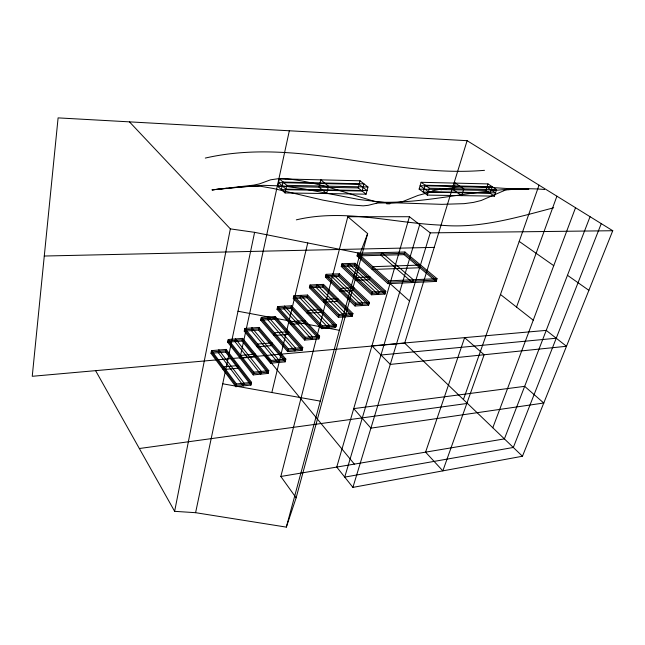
<?xml version="1.0" encoding="UTF-8"?>
<svg xmlns="http://www.w3.org/2000/svg" width="645" height="645" viewBox="0 0 645 645"><rect width="100%" height="100%" fill="white"/><g stroke="black" fill="none" stroke-linecap="round" stroke-linejoin="round"><path stroke-width="0.97" d="M296.128 497.819L280.825 476.478L347.8 216.736L367.658 233.603L296.128 497.819L286.324 527.118L195.596 512.686L174.634 511.332L230.354 228.878L129.443 121.857M210.996 353.307L211.536 350.622L226.177 349.405L251.558 382.356L250.937 385.089L235.844 386.702L210.996 353.307L225.621 352.065L250.937 385.089M225.621 352.065L226.177 349.405M227.677 342.181L228.241 339.496L242.681 338.383L268.763 370.682L268.118 373.423L253.243 374.922L227.677 342.181L242.101 341.052L268.118 373.423M195.596 512.686L254.606 232.337L360.112 253.388L367.658 233.603M242.101 341.052L242.681 338.383M244.245 331.143L244.826 328.442L259.064 327.434L285.84 359.088L285.171 361.845L270.513 363.224L244.245 331.143L258.468 330.111L285.171 361.845M240.021 357.798L289.331 130.774M277.761 186.365L279.398 178.842L360.055 180.802L367.981 186.986L366.078 194.169L285.058 192.928L277.761 186.365L358.201 187.929L366.078 194.169M235.844 386.702L236.449 383.944L211.536 350.622M285.058 192.928L286.743 185.341L279.398 178.842M258.468 330.111L259.064 327.434M260.693 320.17L261.298 317.469L275.342 316.558L302.795 347.582L302.102 350.348L287.662 351.614L260.693 320.17L274.722 319.243L302.102 350.348M253.243 374.922L253.872 372.149L228.241 339.496M274.722 319.243L275.342 316.558M277.028 309.278L277.656 306.569L291.508 305.762L319.63 336.158L318.912 338.931L304.682 340.084L277.028 309.278L290.863 308.455L318.912 338.931M270.513 363.224L271.166 360.45L244.826 328.442M290.863 308.455L291.508 305.762M293.257 298.466L293.91 295.741L307.56 295.039L336.343 324.822L335.602 327.596L321.581 328.644L293.257 298.466L306.899 297.732L335.602 327.596M271.843 392.507L307.754 242.939M287.662 351.614L288.339 348.824L261.298 317.469M306.899 297.732L307.56 295.039M309.366 287.718L310.043 284.993L323.508 284.389L352.944 313.559L352.178 316.34L338.359 317.276L309.366 287.718L322.822 287.089L352.178 316.34M304.682 340.084L305.383 337.295L277.656 306.569M322.822 287.089L323.508 284.389M325.37 277.052L326.064 274.319L339.343 273.803L369.416 302.376L368.634 305.166L355.016 305.996L325.37 277.052L338.633 276.512L368.634 305.166M321.581 328.644L322.307 325.838L293.91 295.741M358.201 187.929L360.055 180.802M338.633 276.512L339.343 273.803M341.261 266.45L341.979 263.716L355.072 263.297L385.783 291.274L384.968 294.072L371.552 294.797L341.261 266.45L354.347 266.014L384.968 294.072M338.359 317.276L339.109 314.47L310.043 284.993M354.347 266.014L355.072 263.297M357.048 255.928L357.79 253.187L404.923 252.01L437.036 278.688L436.173 281.43L387.976 283.679L357.048 255.928L404.141 254.662L436.173 281.43M286.324 527.118L360.112 253.388M355.016 305.996L355.79 303.182L326.064 274.319M371.552 294.797L372.35 291.975L341.979 263.716M387.976 283.679L388.798 280.841L357.79 253.187M347.8 216.736L409.43 216.72L336.746 467.077L352.904 487.386L522.458 456.241L612.75 230.725L467.109 140.683L58.098 117.882L32.25 376.293L404.681 343.14L522.458 456.241M419.121 189.114L421.112 182.293L487.991 183.914L496.618 189.582L494.449 196.128L427.361 195.104L419.121 189.114L485.87 190.412L494.449 196.128M404.141 254.662L404.923 252.01M427.361 195.104L429.401 188.227L421.112 182.293M419.685 224.678L344.72 477.106L513.323 447.469L601.261 223.622M352.904 487.386L430.247 232.869L409.43 216.72M404.681 343.14L467.109 140.683M485.87 190.412L487.991 183.914M463.424 399.545L539.051 185.155M516.532 307.084L556.901 196.201M492.796 427.756L575.534 207.722M590.054 216.696L504.398 438.898L280.825 476.478M503.89 190.718L481.146 200.506L473.503 202.401L464.134 203.659L441.922 204.344L397.642 202.901L378.728 202.982A33.854 8.232 11.2 0 0 376.269 203.312M402.383 201.691L418.025 195.435L433.005 191.412M553.668 207.795C516.468 217.518 478.719 229.112 439.745 225.073C392.047 222.775 343.85 208.537 296.329 219.856M205.295 158.073C298.433 136.716 390.781 178.165 484.484 170.336M440.938 189.799C469.987 182.995 499.512 189.63 528.844 189.154L516.379 189.082L508.212 189.767M376.228 203.296L368.134 205.336L363.208 205.852L348.469 204.739L322.822 200.103L273.214 188.461L260.282 186.22L246.858 186.453L212.092 189.872L226.863 188.243M139.344 448.517L467.456 403.415M398.965 202.377L390.717 202.796M212.092 189.872L253.646 185.147L259.387 183.914L270.602 179.81L278.995 178.609M236.449 383.944L251.558 382.356M229.765 187.937L263.442 185.333L283.623 185.994L305.174 189.106L359.047 199.499L386.419 202.691M253.872 372.149L268.763 370.682M380.977 355.016L556.24 338.23M271.166 360.45L285.84 359.088M288.339 348.824L302.795 347.582M305.383 337.295L319.63 336.158M322.307 325.838L336.343 324.822M339.109 314.47L352.944 313.559M355.79 303.182L369.416 302.376M372.35 291.975L385.783 291.274M388.798 280.841L437.036 278.688M44.279 256.025L434.214 247.382M430.247 232.869L612.75 230.725M389.62 202.788L390.451 202.796M544.582 189.485C488.692 184.672 434.198 204.134 378.647 202.159A28.396 11.417 19.2 0 1 374.971 201.53M286.743 185.341L367.981 186.986M429.401 188.227L496.618 189.582M285.824 178.746C316.59 181.592 345.551 192.944 374.963 201.506M230.354 228.878L254.606 232.337M222.727 383.791L320.291 401.117M238.005 311.237L339.375 330.305M519.201 241.415L553.749 265.667M567.463 275.294L588.885 290.331M500.48 294.483L533.246 320.194M390.023 283.574L409.535 301.022M265.28 355.548L354.347 464.118M95.597 370.649L174.634 511.332M389.878 203.836A110.859 83.85 53.4 0 1 386.661 203.804M432.166 190.936A211.149 82.02 10.1 0 1 440.108 189.291M402.327 201.659A37.595 14.972 18.4 0 1 398.9 202.328M279.156 178.738A72.941 25.316 26 0 1 285.985 178.899M503.801 190.654A72.466 31.758 27.8 0 1 508.115 189.678M218.889 350.009L218.341 352.686L243.431 385.895L244.036 383.146L218.889 350.009M223.694 366.884L223.13 369.609L237.981 368.19L238.569 365.489L223.694 366.884M235.489 338.931L234.925 341.616L260.717 374.173L261.354 371.415L235.489 338.931M240.754 355.435L240.158 358.168L254.807 356.854L255.412 354.153L240.754 355.435M283.05 182.067L281.389 189.63L362.119 191.033L363.99 183.873L283.05 182.067M251.977 327.934L251.389 330.619L277.874 362.53L278.543 359.765L251.977 327.934M257.686 344.067L257.073 346.8L271.505 345.607L272.142 342.89L257.686 344.067M268.352 317.009L267.74 319.702L294.918 350.977L295.603 348.203L268.352 317.009M274.504 332.78L273.859 335.521L288.097 334.433L288.75 331.707L274.504 332.78M284.614 306.165L283.977 308.866L311.833 339.504L312.543 336.722L284.614 306.165M320.807 179.85L319.057 187.171L326.66 193.565L328.458 186.179L320.807 179.85M291.201 321.573L290.532 324.322L304.561 323.339L305.246 320.605L291.201 321.573M300.764 295.386L300.11 298.095L328.628 328.111L329.361 325.33L300.764 295.386M307.778 310.439L307.093 313.196L320.92 312.317L321.621 309.584L307.778 310.439M316.808 284.687L316.123 287.404L345.301 316.808L346.059 314.01L316.808 284.687M324.242 299.385L323.524 302.158L337.158 301.376L337.883 298.635L324.242 299.385M332.731 274.061L332.03 276.778L361.853 305.585L362.635 302.779L332.731 274.061M340.584 288.412L339.851 291.185L353.291 290.516L354.032 287.767L340.584 288.412M348.558 263.507L347.832 266.232L378.293 294.434L379.099 291.621L348.558 263.507M356.814 277.519L356.064 280.301L369.311 279.72L370.077 276.963L356.814 277.519M372.931 266.691L372.157 269.481L419.798 267.748L420.621 265.047L372.931 266.691M381.735 252.582L380.977 255.283L412.486 282.534L413.324 279.745L381.735 252.582M425.232 185.244L423.217 192.089L490.135 193.258L492.28 186.736L425.232 185.244M455.362 183.124L453.306 189.775L461.731 195.629L463.836 188.921L455.362 183.124M464.634 337.633L425.571 452.145L442.849 470.866L484.137 354.75L464.634 337.633M543.767 403.02L370.907 428.143L353.718 408.624L524.659 386.339L543.767 403.02M251.244 383.719L236.151 385.323L211.27 351.968L225.895 350.735L251.244 383.719M566.487 346.276L390.273 364.409L371.939 345.873L546.226 330.377L566.487 346.276M268.441 372.052L253.558 373.536L227.959 340.842L242.391 339.722L268.441 372.052M285.509 360.466L270.844 361.837L244.536 329.788L258.766 328.773L285.509 360.466M302.449 348.969L288.001 350.219L260.999 318.824L275.028 317.904L302.449 348.969M319.275 337.545L305.037 338.69L277.342 307.923L291.185 307.109L319.275 337.545M335.972 326.209L321.944 327.241L293.58 297.103L307.23 296.386L335.972 326.209M352.557 314.954L338.738 315.873L309.705 286.356L323.161 285.735L352.557 314.954M369.021 303.771L355.403 304.593L325.717 275.681L338.988 275.165L369.021 303.771M385.371 292.677L371.955 293.386L341.624 265.087L354.71 264.66L385.371 292.677M436.601 280.059L388.387 282.26L357.419 254.557L404.528 253.34L436.601 280.059M367.029 190.581L285.904 189.146L278.584 182.608L359.128 184.373L367.029 190.581M495.529 192.863L428.385 191.67L420.113 185.704L486.927 187.171L495.529 192.863"/></g></svg>
